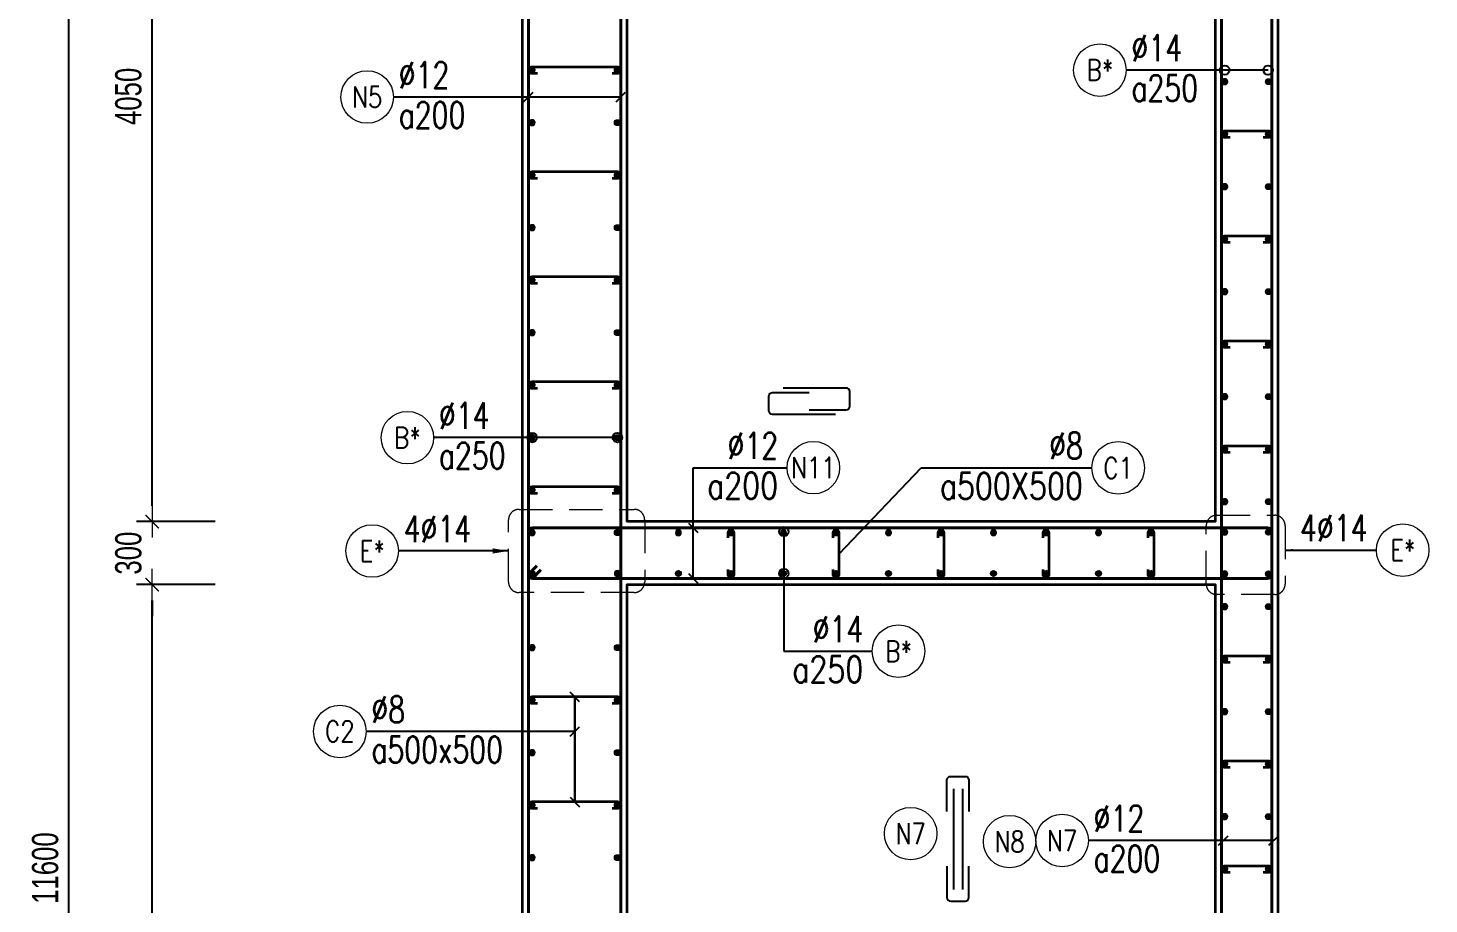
# Model space of a CAD drawing. Header units: millimetres. Extents: x 988833 to 1318015, y -9365 to 47591.
# Drawn here: x 1281379 to 1288048, y 38362 to 42534 of the extents above; entities that cross this region are included whole.
import ezdxf
from ezdxf.enums import TextEntityAlignment as Align

# ---------------------------------------------------------------- set-up
doc = ezdxf.new("R2010")
doc.units = ezdxf.units.MM
doc.header["$MEASUREMENT"] = 0
doc.linetypes.add('HIDDEN', pattern=[9.525, 6.35, -3.175])
doc.linetypes.add('HIDDEN2', pattern=[4.7625, 3.175, -1.5875])
doc.layers.get('0').update_dxf_attribs({"lineweight": 20})
doc.layers.get('Defpoints').update_dxf_attribs({"color": 151, "lineweight": 9})
for name, color, linetype in [('Hidden', 9, 'HIDDEN'), ('Leader', 6, 'Continuous'), ('Ligature', 1, 'Continuous')]:
    doc.layers.add(name, color=color, linetype=linetype)
for name, color, linetype, lineweight in [('KC-LEADER', 153, 'Continuous', 18), ('KC-THEP', 6, 'Continuous', 40), ('NDC_S_DIM', 1, 'Continuous', 15), ('NDC_S_HIDDEN', 8, 'HIDDEN2', 13), ('NDC_S_LEADER', 1, 'Continuous', 15), ('NDC_S_REBAR', 4, 'Continuous', 35), ('NDC_S_STIRRUP', 4, 'Continuous', 40), ('NDC_S_VN TEXT', 7, 'Continuous', 20), ('NDC_S_WALL', 6, 'Continuous', 35)]:
    doc.layers.add(name, color=color, linetype=linetype, lineweight=lineweight)
doc.styles.add('NDC_DIM', font='', dxfattribs={"width": 0.75})
doc.styles.add('NDC_EN TXT', font='romans.shx', dxfattribs={"width": 0.8})
doc.styles.get('NDC_DIM').set_extended_font_data('Dotum')
doc.dimstyles.new('NDC_dim_25', dxfattribs={"dimscale": 25, "dimtxt": 2.5, "dimasz": 1.5, "dimexe": 1.5, "dimexo": 2.5, "dimgap": 1, "dimtad": 1, "dimdec": 0, "dimzin": 0, "dimdsep": 46, "dimtxsty": 'NDC_DIM', "dimblk": 'DIMMARK', "dimcen": 0.09, "dimdle": 1.2, "dimclrd": 1, "dimclre": 1, "dimclrt": 3, "dimadec": 0, "dimazin": 0, "dimtfac": 1, "dimtdec": 0, "dimtix": 1, "dimtofl": 0, "dimtmove": 0, "dimatfit": 3, "dimfxl": 6, "dimfxlon": 1, "dimtolj": 1, "dimtzin": 0, "dimarcsym": 0})
doc.dimstyles.new('NDC_dim_30', dxfattribs={"dimscale": 30, "dimtxt": 2.5, "dimasz": 1.5, "dimexe": 1.5, "dimexo": 2.5, "dimgap": 1, "dimtad": 1, "dimdec": 0, "dimzin": 0, "dimdsep": 46, "dimtxsty": 'NDC_DIM', "dimblk": 'DIMMARK', "dimcen": 0.09, "dimdle": 1.2, "dimclrd": 1, "dimclre": 1, "dimclrt": 3, "dimadec": 0, "dimazin": 0, "dimtfac": 1, "dimtdec": 0, "dimtix": 1, "dimtofl": 0, "dimtmove": 0, "dimatfit": 3, "dimfxl": 6, "dimfxlon": 1, "dimtolj": 1, "dimtzin": 0, "dimarcsym": 0})
doc.dimstyles.new('NDC_dim_50', dxfattribs={"dimscale": 50, "dimtxt": 2.5, "dimasz": 1.5, "dimexe": 1.5, "dimexo": 2.5, "dimgap": 1, "dimtad": 1, "dimdec": 0, "dimzin": 0, "dimdsep": 46, "dimtxsty": 'NDC_DIM', "dimblk": 'DIMMARK', "dimcen": 0.09, "dimdle": 1.2, "dimclrd": 1, "dimclre": 1, "dimclrt": 3, "dimadec": 0, "dimazin": 0, "dimtfac": 1, "dimtdec": 0, "dimtix": 1, "dimtofl": 0, "dimtmove": 0, "dimatfit": 3, "dimfxl": 6, "dimfxlon": 1, "dimtolj": 1, "dimtzin": 0, "dimarcsym": 0})

# ---------------------------------------------------------------- blocks, each defined once
blk = doc.blocks.new('THEP')
at = {"layer": 'KC-LEADER', "color": 6}
blk.add_circle((0, 0), 14, dxfattribs=at)
at = {"layer": 'KC-THEP'}
for p, q in [((-14, 0), (14, 0)), ((9.9, 9.9), (-9.9, -9.9)), ((-9.9, 9.9), (9.9, -9.9)), ((0, 14), (0, -14))]:
    blk.add_line(p, q, dxfattribs=at)
blk = doc.blocks.new('DIMMARK')
at = {"layer": 'NDC_S_DIM', "color": 1}
blk.add_line((-1.5, 0), (1, 0), dxfattribs=at)
at = {"layer": 'NDC_S_DIM', "color": 2, "const_width": 0.1}
blk.add_lwpolyline([(-0.424, -0.424), (0.424, 0.424)], dxfattribs=at)
blk = doc.blocks.new('*U11')
blk.add_circle((-2.5, 0), 2.5)
at = {"layer": 'NDC_S_VN TEXT', "color": 3, "style": 'NDC_EN TXT', "width": 0.75}
for tag, p in [('DK1', (0.5, 0.85)), ('KC1', (0.5, -2.97))]:
    blk.add_attdef(tag, p, '', height=2.5, dxfattribs=at)
at = {"layer": 'NDC_S_VN TEXT', "color": 7, "style": 'NDC_EN TXT', "width": 0.8}
blk.add_attdef('SH2', text='', height=2, dxfattribs=at).set_placement((-2.5, 0), align=Align.MIDDLE)
blk = doc.blocks.new('*U12')
blk.add_circle((-2.5, 0), 2.5)
at = {"layer": 'NDC_S_VN TEXT', "color": 3, "style": 'NDC_EN TXT', "width": 0.75}
for tag, p in [('DK1', (0.5, 0.85)), ('KC1', (0.5, -2.97))]:
    blk.add_attdef(tag, p, '', height=2.5, dxfattribs=at)
at = {"layer": 'NDC_S_VN TEXT', "color": 7, "style": 'NDC_EN TXT', "width": 0.8}
blk.add_attdef('SH2', text='', height=2, dxfattribs=at).set_placement((-2.5, 0), align=Align.MIDDLE)
blk = doc.blocks.new('A$C7BC65A55')
at = {"layer": 'Ligature'}
for p, q in [((-15.2, 372, 0), (-15.2, 38.5, 0)), ((15.2, 372, 0), (15.2, 38.5, 0))]:
    blk.add_line(p, q, dxfattribs=at)
for points in [[(-36.2, 296.5), (-36.2, 400.9, -0.414214), (-24, 413.1), (24, 413.1, -0.414214), (36.2, 400.9), (36.2, 296.5)], [(-36.2, 116.5), (-36.2, 12.2, 0.414214), (-24, 0), (24, 0, 0.414214), (36.2, 12.2), (36.2, 116.5)]]:
    blk.add_lwpolyline(points, format="xyb", dxfattribs=at)
blk = doc.blocks.new('*U13')
blk.add_circle((-2.5, 0), 2.5)
at = {"layer": 'NDC_S_VN TEXT', "color": 3, "style": 'NDC_EN TXT', "width": 0.75}
blk.add_attdef('DK1', (0.5, 0.85), '', height=2.5, dxfattribs=at)
at = {"layer": 'NDC_S_VN TEXT', "color": 7, "style": 'NDC_EN TXT', "width": 0.8}
blk.add_attdef('SH2', text='', height=2, dxfattribs=at).set_placement((-2.5, 0), align=Align.MIDDLE)
blk = doc.blocks.new('*U9')
blk.add_circle((2.5, 0), 2.5)
at = {"layer": 'NDC_S_VN TEXT', "color": 3, "style": 'NDC_EN TXT', "width": 0.75}
blk.add_attdef('DK2', text='', height=2.5, dxfattribs=at).set_placement((-0.85, 0.85), align=Align.RIGHT)
at = {"layer": 'NDC_S_VN TEXT', "color": 7, "style": 'NDC_EN TXT', "width": 0.8}
blk.add_attdef('SH3', text='', height=2, dxfattribs=at).set_placement((2.5, 0), align=Align.MIDDLE)
blk = doc.blocks.new('*U1185')
at = {"layer": 'KC-THEP', "xscale": -1, "rotation": 170.331435563619}
blk.add_blockref('THEP', (0, 0), dxfattribs=at)
blk = doc.blocks.new('*U1184')
at = {"layer": 'NDC_S_HIDDEN', "color": 0, "linetype": 'ByBlock', "lineweight": -2, "transparency": 16777216}
for p in [(0, 0), (250, 0), (500, 0), (750, 0), (1000, 0), (1250, 0), (1500, 0), (1750, 0), (2000, 0), (2250, 0)]:
    blk.add_blockref('*U1185', p, dxfattribs=at)
blk = doc.blocks.new('*U1187')
at = {"layer": 'KC-THEP', "xscale": -1, "rotation": 170.331435563619}
blk.add_blockref('THEP', (0, 0), dxfattribs=at)
blk = doc.blocks.new('*U1186')
at = {"layer": 'NDC_S_HIDDEN', "color": 0, "linetype": 'ByBlock', "lineweight": -2, "transparency": 16777216}
for p in [(0, 0), (250, 0), (500, 0), (750, 0), (1000, 0), (1250, 0), (1500, 0), (1750, 0), (2000, 0), (2250, 0)]:
    blk.add_blockref('*U1187', p, dxfattribs=at)
blk = doc.blocks.new('*U1189')
at = {"layer": 'NDC_S_REBAR'}
blk.add_lwpolyline([(-15, -75), (-15, -100, 1), (15, -100), (15, 100, 1), (-15, 100), (-15, 75)], format="xyb", dxfattribs=at)
blk = doc.blocks.new('*U1188')
at = {"layer": 'NDC_S_HIDDEN', "color": 0, "linetype": 'ByBlock', "lineweight": -2, "transparency": 16777216}
for p in [(0, 0), (500, 0), (1000, 0), (1500, 0), (2000, 0)]:
    blk.add_blockref('*U1189', p, dxfattribs=at)
blk = doc.blocks.new('*U10')
blk.add_circle((2.5, 0), 2.5)
at = {"layer": 'NDC_S_VN TEXT', "color": 3, "style": 'NDC_EN TXT'}
for tag, width, p in [('DK2', 0.75, (-0.85, 0.85)), ('KC2', 0.8, (-0.85, -2.97))]:
    blk.add_attdef(tag, text='', height=2.5, dxfattribs=dict(at, width=width)).set_placement(p, align=Align.RIGHT)
at = {"layer": 'NDC_S_VN TEXT', "color": 7, "style": 'NDC_EN TXT', "width": 0.8}
blk.add_attdef('SH3', text='', height=2, dxfattribs=at).set_placement((2.5, 0), align=Align.MIDDLE)
blk = doc.blocks.new('A$C72321851')
at = {"layer": 'Ligature'}
for points in [[(-60.9, -129.3), (-60.9, 170.9, -0.414214), (-43.3, 188.5), (25.8, 188.5, -0.414214), (43.4, 170.9), (43.4, -4.3)], [(-39.7, -4.3), (-39.7, -179.5, 0.414214), (-22.1, -197.1), (47, -197.1, 0.414214), (64.6, -179.5), (64.6, 120.7)]]:
    blk.add_lwpolyline(points, format="xyb", dxfattribs=at)
blk = doc.blocks.new('*D1207')
at = {"layer": 'Defpoints', "color": 0, "ltscale": 200, "transparency": 16777216}
for p in [(1281573.6, 44332.9), (1283974.4, 44332.9), (1283974.5, 32733.2)]:
    blk.add_point(p, dxfattribs=at)
at = {"layer": 'NDC_S_DIM', "color": 1, "lineweight": -2, "ltscale": 200, "transparency": 16777216}
for p, q in [((1281873.6, 44332.9), (1281498.6, 44332.9)), ((1281573.6, 32808.2), (1281573.6, 44257.9)), ((1281873.6, 32733.2), (1281498.6, 32733.2))]:
    blk.add_line(p, q, dxfattribs=at)
at = {"layer": 'NDC_S_DIM', "color": 1, "lineweight": -2, "ltscale": 200, "transparency": 16777216, "xscale": 75, "yscale": 75, "zscale": 75}
for p, rotation in [((1281573.6, 44332.9), 90), ((1281573.6, 32733.2), 270)]:
    blk.add_blockref('DIMMARK', p, dxfattribs=dict(at, rotation=rotation))
at = {"layer": 'NDC_S_DIM', "color": 3, "ltscale": 200, "transparency": 16777216, "insert": (1281461, 38533.1), "char_height": 125, "attachment_point": 5, "rotation": 90, "style": 'NDC_DIM'}
blk.add_mtext('\\A1;11600', dxfattribs=at)
blk = doc.blocks.new('*D1240')
at = {"layer": 'Defpoints', "color": 0, "ltscale": 200, "transparency": 16777216}
for p in [(1281969.8, 39882.9), (1284230.9, 39882.9), (1284230.9, 32832.9)]:
    blk.add_point(p, dxfattribs=at)
at = {"layer": 'NDC_S_DIM', "color": 1, "lineweight": -2, "ltscale": 200, "transparency": 16777216}
for p, q in [((1282269.8, 39882.9), (1281894.8, 39882.9)), ((1281969.8, 32907.9), (1281969.8, 39807.9)), ((1282269.8, 32832.9), (1281894.8, 32832.9))]:
    blk.add_line(p, q, dxfattribs=at)
at = {"layer": 'NDC_S_DIM', "color": 1, "lineweight": -2, "ltscale": 200, "transparency": 16777216, "xscale": 75, "yscale": 75, "zscale": 75}
for p, rotation in [((1281969.8, 39882.9), 90), ((1281969.8, 32832.9), 270)]:
    blk.add_blockref('DIMMARK', p, dxfattribs=dict(at, rotation=rotation))
at = {"layer": 'NDC_S_DIM', "color": 3, "ltscale": 200, "transparency": 16777216, "insert": (1281857.2, 36357.9), "char_height": 125, "attachment_point": 5, "rotation": 90, "style": 'NDC_DIM'}
blk.add_mtext('\\A1;7050', dxfattribs=at)
blk = doc.blocks.new('*D1241')
at = {"layer": 'Defpoints', "color": 0, "ltscale": 200, "transparency": 16777216}
for p in [(1281969.8, 40182.9), (1284230.9, 40182.9), (1284230.9, 39882.9)]:
    blk.add_point(p, dxfattribs=at)
at = {"layer": 'NDC_S_DIM', "color": 1, "lineweight": -2, "ltscale": 200, "transparency": 16777216}
for p, q in [((1281969.8, 40257.9), (1281969.8, 40332.9)), ((1282269.8, 40182.9), (1281894.8, 40182.9)), ((1282269.8, 39882.9), (1281894.8, 39882.9)), ((1281969.8, 39807.9), (1281969.8, 39732.9))]:
    blk.add_line(p, q, dxfattribs=at)
at = {"layer": 'NDC_S_DIM', "color": 1, "lineweight": -2, "ltscale": 200, "transparency": 16777216, "xscale": 75, "yscale": 75, "zscale": 75}
for p, rotation in [((1281969.8, 40182.9), 270), ((1281969.8, 39882.9), 90)]:
    blk.add_blockref('DIMMARK', p, dxfattribs=dict(at, rotation=rotation))
at = {"layer": 'NDC_S_DIM', "color": 3, "ltscale": 200, "transparency": 16777216, "insert": (1281857.2, 40032.9), "char_height": 125, "attachment_point": 5, "rotation": 90, "style": 'NDC_DIM'}
blk.add_mtext('\\A1;300', dxfattribs=at)
blk = doc.blocks.new('*D1242')
at = {"layer": 'Defpoints', "color": 0, "ltscale": 200, "transparency": 16777216}
for p in [(1281969.8, 44232.9), (1284230.9, 44232.9), (1284230.9, 40182.9)]:
    blk.add_point(p, dxfattribs=at)
at = {"layer": 'NDC_S_DIM', "color": 1, "lineweight": -2, "ltscale": 200, "transparency": 16777216}
for p, q in [((1282269.8, 44232.9), (1281894.8, 44232.9)), ((1281969.8, 40257.9), (1281969.8, 44157.9)), ((1282269.8, 40182.9), (1281894.8, 40182.9))]:
    blk.add_line(p, q, dxfattribs=at)
at = {"layer": 'NDC_S_DIM', "color": 1, "lineweight": -2, "ltscale": 200, "transparency": 16777216, "xscale": 75, "yscale": 75, "zscale": 75}
for p, rotation in [((1281969.8, 44232.9), 90), ((1281969.8, 40182.9), 270)]:
    blk.add_blockref('DIMMARK', p, dxfattribs=dict(at, rotation=rotation))
at = {"layer": 'NDC_S_DIM', "color": 3, "ltscale": 200, "transparency": 16777216, "insert": (1281857.2, 42207.9), "char_height": 125, "attachment_point": 5, "rotation": 90, "style": 'NDC_DIM'}
blk.add_mtext('\\A1;4050', dxfattribs=at)

msp = doc.modelspace()

# ---------------------------------------------------------------- linework, layer by layer
for centre in [(1285580.7, 38697.4), (1286051.7, 38659.3)]:
    msp.add_circle(centre, 125)
at = {"layer": 'NDC_S_HIDDEN', "ltscale": 50}
for points in [[(1283716.4, 40241.3), (1284264.5, 40241.3, -0.414214), (1284314.5, 40191.3), (1284314.5, 39895.2, -0.414214), (1284264.5, 39845.2), (1283716.4, 39845.2, -0.414214), (1283666.4, 39895.2), (1283666.4, 40191.3, -0.414214)], [(1287037.7, 40213.4), (1287313.5, 40213.4, -0.414214), (1287363.5, 40163.4), (1287363.5, 39885.8, -0.414214), (1287313.5, 39835.8), (1287037.7, 39835.8, -0.414214), (1286987.7, 39885.8), (1286987.7, 40163.4, -0.414214)]]:
    msp.add_lwpolyline(points, format="xyb", close=True, dxfattribs=at)
at = {"layer": 'NDC_S_REBAR'}
for points in [[(1284159.5, 42317.9), (1284184.5, 42317.9, 1), (1284184.5, 42347.9), (1283779, 42347.9, 1), (1283779, 42317.9), (1283804, 42317.9)], [(1287258.7, 42013), (1287283.7, 42013, 1), (1287283.7, 42043), (1287076.6, 42043, 1), (1287076.6, 42013), (1287101.6, 42013)], [(1284159.5, 41817.9), (1284184.5, 41817.9, 1), (1284184.5, 41847.9), (1283779, 41847.9, 1), (1283779, 41817.9), (1283804, 41817.9)], [(1287258.7, 41513), (1287283.7, 41513, 1), (1287283.7, 41543), (1287076.6, 41543, 1), (1287076.6, 41513), (1287101.6, 41513)], [(1284159.5, 41317.9), (1284184.5, 41317.9, 1), (1284184.5, 41347.9), (1283779, 41347.9, 1), (1283779, 41317.9), (1283804, 41317.9)], [(1287258.7, 41013), (1287283.7, 41013, 1), (1287283.7, 41043), (1287076.6, 41043, 1), (1287076.6, 41013), (1287101.6, 41013)], [(1284159.5, 40817.9), (1284184.5, 40817.9, 1), (1284184.5, 40847.9), (1283779, 40847.9, 1), (1283779, 40817.9), (1283804, 40817.9)], [(1287258.7, 40513), (1287283.7, 40513, 1), (1287283.7, 40543), (1287076.6, 40543, 1), (1287076.6, 40513), (1287101.6, 40513)], [(1284159.5, 40317.9), (1284184.5, 40317.9, 1), (1284184.5, 40347.9), (1283779, 40347.9, 1), (1283779, 40317.9), (1283804, 40317.9)], [(1287258.7, 39513), (1287283.7, 39513, 1), (1287283.7, 39543), (1287076.6, 39543, 1), (1287076.6, 39513), (1287101.6, 39513)], [(1284159.5, 39317.9), (1284184.5, 39317.9, 1), (1284184.5, 39347.9), (1283779, 39347.9, 1), (1283779, 39317.9), (1283804, 39317.9)], [(1287258.7, 39013), (1287283.7, 39013, 1), (1287283.7, 39043), (1287076.6, 39043, 1), (1287076.6, 39013), (1287101.6, 39013)], [(1284159.5, 38817.9), (1284184.5, 38817.9, 1), (1284184.5, 38847.9), (1283779, 38847.9, 1), (1283779, 38817.9), (1283804, 38817.9)], [(1287258.7, 38513), (1287283.7, 38513, 1), (1287283.7, 38543), (1287076.6, 38543, 1), (1287076.6, 38513), (1287101.6, 38513)]]:
    msp.add_lwpolyline(points, format="xyb", dxfattribs=at)
at = {"layer": 'NDC_S_STIRRUP'}
for points in [[(1283770.9, 35164.3), (1283760.9, 35134.3), (1283760.9, 44682.9, -0.414214), (1283780.9, 44702.9), (1284180.9, 44702.9, -0.414214), (1284200.9, 44682.9), (1284200.9, 41433.6), (1284200.9, 41433.6)], [(1287100.1, 34322.9), (1287060.1, 34282.9, 0.414214), (1287080.1, 34262.9), (1287280.1, 34262.9, 0.414214), (1287300.1, 34282.9), (1287300.1, 44682.9, 0.414214), (1287280.1, 44702.9), (1287080.1, 44702.9, 0.414214), (1287060.1, 44682.9), (1287060.1, 34282.9, 0.414214), (1287080.1, 34262.9), (1287120.1, 34302.9)], [(1284200.9, 41932.9), (1284200.9, 41932.9), (1284200.9, 32382.9, -0.414214), (1284180.9, 32362.9), (1283780.9, 32362.9, -0.414214), (1283760.9, 32382.9), (1283760.9, 35633.6), (1283770.9, 35603.6)], [(1283820.9, 39952.9), (1283780.9, 39912.9, -0.414214), (1283760.9, 39932.9), (1283760.9, 40132.9, -0.414214), (1283780.9, 40152.9), (1287280.1, 40152.9, -0.414214), (1287300.1, 40132.9), (1287300.1, 39932.9, -0.414358), (1287280.1, 39912.9), (1283780.9, 39912.9, -0.414214), (1283760.9, 39932.9), (1283800.9, 39972.9)], [(1283820.9, 39952.9), (1283780.9, 39912.9, -0.414214), (1283760.9, 39932.9), (1283760.9, 40132.9, -0.414214), (1283780.9, 40152.9), (1287280.1, 40152.9, -0.414214), (1287300.1, 40132.9), (1287300.1, 39932.9, -0.414358), (1287280.1, 39912.9), (1283780.9, 39912.9, -0.414214), (1283760.9, 39932.9), (1283800.9, 39972.9)]]:
    msp.add_lwpolyline(points, format="xyb", dxfattribs=at)
at = {"layer": 'NDC_S_WALL', "ltscale": 200}
for points in [[(1287330.9, 34182.9), (1287330.9, 44232.9), (1287880.9, 44232.9), (1287880.9, 44732.9), (1286032.1, 44732.9), (1286032.1, 44732.9), (1286032.1, 44232.9), (1286032.1, 44232.9), (1287030.9, 44232.9), (1287030.9, 44232.9), (1287030.9, 40182.9), (1284230.9, 40182.9), (1284230.9, 44232.9), (1285229.8, 44232.9), (1285229.8, 44232.9), (1285229.8, 44732.9), (1285229.8, 44732.9), (1283730.9, 44732.9), (1283730.9, 32332.9)], [(1284230.9, 32832.9), (1284230.9, 39882.9), (1287030.9, 39882.9), (1287030.9, 34182.9)]]:
    msp.add_lwpolyline(points, dxfattribs=at)

# ---------------------------------------------------------------- block references
at = {"layer": 'Hidden', "xscale": 1.44, "yscale": 1.44, "zscale": 1.44}
msp.add_blockref('A$C7BC65A55', (1285805.8, 38375.1, 0), dxfattribs=at)
at = {"layer": 'KC-THEP', "xscale": -1}
for p, rotation in [((1283779, 42332.9), 350.3314355636192), ((1287076.6, 42278), 350.3314355636191), ((1283779, 42082.9), 350.3314355636192), ((1287076.6, 42028), 350.3314355636191), ((1283779, 41832.9), 350.3314355636192), ((1287076.6, 41778), 350.3314355636191), ((1283779, 41582.9), 350.3314355636192), ((1287076.6, 41528), 350.3314355636191), ((1283779, 41332.9), 350.3314355636192), ((1287076.6, 41278), 350.3314355636191), ((1283779, 41082.9), 350.3314355636192), ((1287076.6, 41028), 350.3314355636191), ((1283779, 40832.9), 350.3314355636192), ((1287076.6, 40778), 350.3314355636191), ((1283779, 40582.9), 350.3314355636192), ((1287076.6, 40528), 350.3314355636191), ((1283779, 40332.9), 350.3314355636192), ((1287076.6, 40278), 350.3314355636191), ((1287076.6, 40132.5), 350.3314355636191), ((1283779, 40130.2), 350.3314355636192), ((1284184.5, 39935.7), 170.331435563619), ((1287076.6, 39933.9), 350.3314355636191), ((1287076.6, 39778), 350.3314355636191), ((1283779, 39582.9), 350.3314355636192), ((1287076.6, 39528), 350.3314355636191), ((1283779, 39332.9), 350.3314355636192), ((1287076.6, 39278), 350.3314355636191), ((1283779, 39082.9), 350.3314355636192), ((1287076.6, 39028), 350.3314355636191), ((1283779, 38832.9), 350.3314355636192), ((1287076.6, 38778), 350.3314355636191), ((1283779, 38582.9), 350.3314355636192), ((1287076.6, 38528), 350.3314355636191)]:
    msp.add_blockref('THEP', p, dxfattribs=dict(at, rotation=rotation))
at = {"layer": 'KC-THEP'}
for p, rotation in [((1284184.5, 42332.9), 9.668564436380926), ((1287283.7, 42278), 9.668564436380926), ((1284184.5, 42082.9), 9.668564436380926), ((1287283.7, 42028), 9.668564436380926), ((1284184.5, 41832.9), 9.668564436380926), ((1287283.7, 41778), 9.668564436380926), ((1284184.5, 41582.9), 9.668564436380926), ((1287283.7, 41528), 9.668564436380926), ((1284184.5, 41332.9), 9.668564436380926), ((1287283.7, 41278), 9.668564436380926), ((1284184.5, 41082.9), 9.668564436380926), ((1287283.7, 41028), 9.668564436380926), ((1284184.5, 40832.9), 9.668564436380926), ((1287283.7, 40778), 9.668564436380926), ((1284184.5, 40582.9), 9.668564436380926), ((1287283.7, 40528), 9.668564436380926), ((1284184.5, 40332.9), 9.668564436380926), ((1287283.7, 40278), 9.668564436380926), ((1287283.7, 40132.5), 9.668564436380926), ((1284184.5, 40130.2), 9.668564436380926), ((1283779, 39935.7), 189.6685644363807), ((1287283.7, 39933.9), 9.668564436380926), ((1287283.7, 39778), 9.668564436380926), ((1284184.5, 39582.9), 9.668564436380926), ((1287283.7, 39528), 9.668564436380926), ((1284184.5, 39332.9), 9.668564436380926), ((1287283.7, 39278), 9.668564436380926), ((1284184.5, 39082.9), 9.668564436380926), ((1287283.7, 39028), 9.668564436380926), ((1284184.5, 38832.9), 9.668564436380926), ((1287283.7, 38778), 9.668564436380926), ((1284184.5, 38582.9), 9.668564436380926), ((1287283.7, 38528), 9.668564436380926)]:
    msp.add_blockref('THEP', p, dxfattribs=dict(at, rotation=rotation))
at = {"layer": 'Leader', "rotation": 89.99999999999997}
msp.add_blockref('A$C72321851', (1285094, 40754.6), dxfattribs=at)
at = {"layer": 'NDC_S_HIDDEN'}
for name, p in [('*U1184', (1284475, 40130.2)), ('*U1188', (1284725, 40030.2))]:
    msp.add_blockref(name, p, dxfattribs=at)
at = {"layer": 'NDC_S_HIDDEN', "xscale": -1, "rotation": 180}
msp.add_blockref('*U1186', (1284475, 39935.7), dxfattribs=at)
at = {"layer": 'NDC_S_VN TEXT', "xscale": 50, "yscale": 50, "zscale": 50}
for name, p, values in [('*U11', (1286606.5, 42333.1), {'SH2': 'B*', 'DK1': '%%C14', 'KC1': 'a250'}), ('*U11', (1283118.6, 42204.9), {'SH2': 'N5', 'DK1': '%%C12', 'KC1': 'a200'}), ('*U11', (1283310, 40582.9), {'SH2': 'B*', 'DK1': '%%C14', 'KC1': 'a250'}), ('*U10', (1284992.6, 40439.8), {'SH3': 'N11', 'DK2': '%%C12', 'KC2': 'a200'}), ('*U10', (1286443.5, 40439.1), {'SH3': 'C1', 'DK2': '%%c8', 'KC2': 'a500X500'}), ('*U13', (1283142.4, 40043.3), {'SH2': 'E*', 'DK1': '4%%C14'}), ('*U9', (1287798.1, 40047.1), {'SH3': 'E*', 'DK2': '4%%C14'}), ('*U10', (1285397.9, 39566), {'SH3': 'B*', 'DK2': '%%C14', 'KC2': 'a250'}), ('*U12', (1282988.4, 39183.6), {'SH2': 'C2', 'DK1': '%%c8', 'KC1': 'a500x500'}), ('*U11', (1286426.6, 38664.4), {'SH2': 'N7', 'DK1': '%%C12', 'KC1': 'a200'})]:
    msp.add_blockref(name, p, dxfattribs=at).add_auto_attribs(values)

# ---------------------------------------------------------------- texts
at = {"layer": 'NDC_S_VN TEXT', "color": 7, "style": 'NDC_EN TXT', "width": 0.8}
for tag, p in [('N7', (1285580.7, 38697.4)), ('N8', (1286051.7, 38659.3))]:
    msp.add_attdef(tag, text='3', height=100, dxfattribs=at).set_placement(p, align=Align.MIDDLE)

# ---------------------------------------------------------------- dimensions: what is measured, and where the dimension line sits
at = {"layer": 'NDC_S_DIM', "ltscale": 200}
for base, p1, p2, picture, middle in [((1281573.6, 44332.9), (1283974.5, 32733.2), (1283974.4, 44332.9), '*D1207', (1281461, 38533.1)), ((1281969.8, 44232.9), (1284230.9, 40182.9), (1284230.9, 44232.9), '*D1242', (1281857.2, 42207.9)), ((1281969.8, 40182.9), (1284230.9, 39882.9), (1284230.9, 40182.9), '*D1241', (1281857.2, 40032.9)), ((1281969.8, 39882.9), (1284230.9, 32832.9), (1284230.9, 39882.9), '*D1240', (1281857.2, 36357.9))]:
    dim = msp.add_linear_dim(base=base, p1=p1, p2=p2, angle=90, dimstyle='NDC_dim_50', override={"dimtmove": 1}, dxfattribs=at)
    dim.commit()
    dim.dimension.update_dxf_attribs({"geometry": picture, "text_midpoint": middle})

# ---------------------------------------------------------------- leaders
at = {"layer": 'NDC_S_LEADER'}
for points, dimstyle, override in [([(1287282.5, 42333.1), (1286606.5, 42333.1)], 'NDC_dim_30', {"dimtad": 0, "dimldrblk": 'Origin'}), ([(1287075.4, 42333.1), (1286606.5, 42333.1)], 'NDC_dim_30', {"dimtad": 0, "dimldrblk": 'Origin'}), ([(1284200.9, 42204.8), (1283118.6, 42204.8)], 'NDC_dim_30', {"dimtad": 0, "dimldrblk": 'Oblique'}), ([(1283760.9, 42204.8), (1283118.6, 42204.8)], 'NDC_dim_30', {"dimtad": 0, "dimldrblk": 'Oblique'}), ([(1284184.5, 40582.9), (1283310, 40582.9)], 'NDC_dim_30', {"dimtad": 0, "dimldrblk": 'Origin'}), ([(1283779, 40582.9), (1283310, 40582.9)], 'NDC_dim_30', {"dimtad": 0, "dimldrblk": 'Origin'}), ([(1284545.1, 39912.9), (1284545.1, 40439.6), (1284992.6, 40439.6)], 'NDC_dim_30', {"dimgap": 1, "dimtad": 0, "dimldrblk": 'Oblique'}), ([(1284545.1, 40152.9), (1284545.1, 40439.6), (1284992.6, 40439.6)], 'NDC_dim_30', {"dimtad": 0, "dimldrblk": 'Oblique'}), ([(1285240, 40030.2), (1285630.6, 40439.1), (1286443.5, 40439.1)], 'NDC_dim_30', {"dimtad": 0, "dimldrblk": 'Oblique'}), ([(1284977.3, 40135.7), (1284977.3, 39565.8), (1285397.9, 39565.8)], 'NDC_dim_30', {"dimgap": 1, "dimtad": 0, "dimldrblk": 'Origin'}), ([(1283666.4, 40043.3), (1283142.4, 40043.3)], 'NDC_dim_50', {"dimgap": 1, "dimtad": 0}), ([(1287363.5, 40047.1), (1287798.1, 40047.1)], 'NDC_dim_25', {"dimgap": 1, "dimtad": 0}), ([(1284977.3, 39935.7), (1284977.3, 39565.8), (1285397.9, 39565.8)], 'NDC_dim_30', {"dimgap": 1, "dimtad": 0, "dimldrblk": 'Origin'}), ([(1283981.7, 39347.9), (1283981.7, 38847.9)], 'NDC_dim_30', {"dimtad": 0, "dimldrblk": 'Oblique'}), ([(1283981.7, 38847.9), (1283981.7, 39347.9)], 'NDC_dim_30', {"dimtad": 0, "dimldrblk": 'Oblique'}), ([(1283981.7, 39183.6), (1282988.4, 39183.6)], 'NDC_dim_30', {"dimtad": 0, "dimldrblk": 'Oblique'}), ([(1287309, 38664.2), (1286426.6, 38664.2)], 'NDC_dim_30', {"dimtad": 0, "dimldrblk": 'Oblique'}), ([(1287069, 38664.2), (1286426.6, 38664.2)], 'NDC_dim_30', {"dimtad": 0, "dimldrblk": 'Oblique'})]:
    msp.add_leader(points, dimstyle=dimstyle, override=override, dxfattribs=at)

doc.saveas('drawing.dxf')
